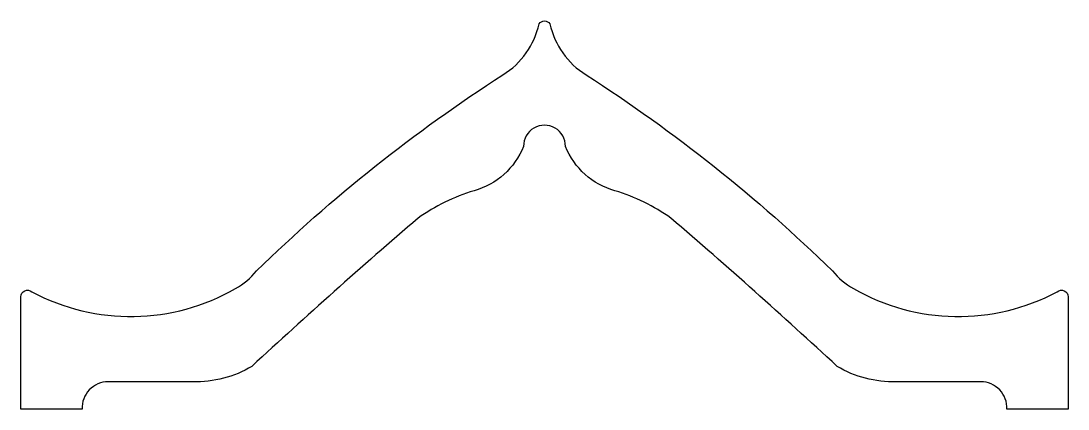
# Model space of a CAD drawing. Header units: inches. Extents: x 0 to 48, y 0 to 17.8.
import ezdxf

# ---------------------------------------------------------------- set-up
doc = ezdxf.new("R2010")
doc.units = ezdxf.units.IN
doc.header["$MEASUREMENT"] = 0

msp = doc.modelspace()

# ---------------------------------------------------------------- linework, layer by layer
msp.add_lwpolyline([(40.119, 1.25, -0.143516), (37.417, 1.958, 0.009901), (29.795, 8.751, 0.081019), (27.231, 10.007, -0.233097), (24.962, 12.04, 1.010013), (23.038, 12.04, -0.233097), (20.769, 10.007, 0.081019), (18.205, 8.751, 0.009901), (10.583, 1.958, -0.143516), (7.881, 1.25), (4, 1.25, 0.426474), (2.801, 0), (0, 0), (0, 5.147, -0.64898), (0.5, 5.371, 0.256783), (9.84, 5.521, 0.095), (10.799, 6.334, -0.050839), (22.094, 15.32, 0.200499), (23.753, 17.663, -0.526944), (24.247, 17.663, 0.200499), (25.906, 15.32, -0.050839), (37.201, 6.334, 0.095), (38.16, 5.521, 0.256783), (47.5, 5.371, -0.64898), (48, 5.147), (48, 0), (45.199, 0, 0.426474), (44, 1.25)], format="xyb", close=True)

doc.saveas('drawing.dxf')
